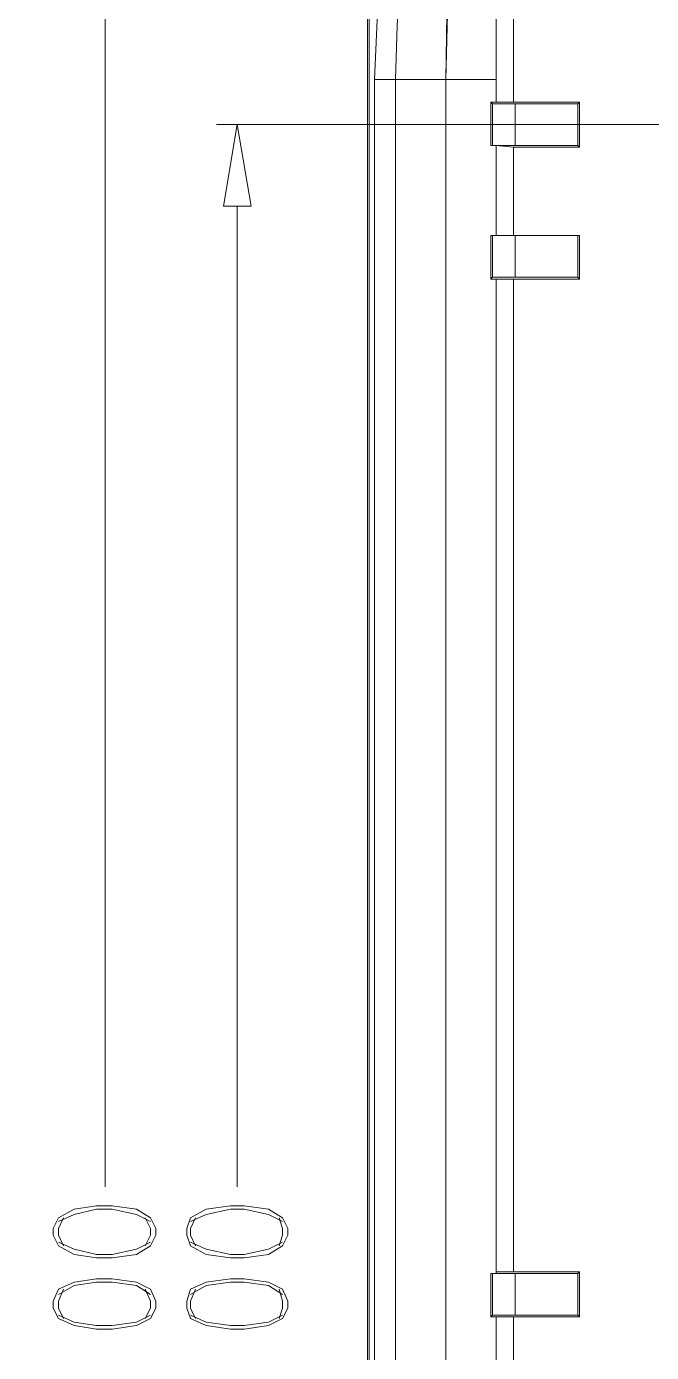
# Model space of a CAD drawing. Header units: centimetres. Extents: x -22.4 to 6.2, y -30.9 to -11.
# Drawn here: x -10.438 to -8.915, y -17.058 to -13.823 of the extents above; entities that cross this region are included whole.
import ezdxf

# ---------------------------------------------------------------- set-up
doc = ezdxf.new("R2010")
doc.units = ezdxf.units.CM
doc.header["$MEASUREMENT"] = 0
doc.layers.add('2', color=7, linetype='Continuous')
doc.layers.add('layer 1', color=7, linetype='Continuous')

msp = doc.modelspace()

# ---------------------------------------------------------------- linework, layer by layer
at = {"layer": '2', "color": 3, "lineweight": 9}
for points in [[(-10.24609, -12.69947), (-10.24609, -12.69947), (-10.24609, -16.65341), (-10.24609, -16.65341)], [(-8.60779, -14.06261), (-8.60779, -14.06261), (-9.97515, -14.06261), (-9.97515, -14.06261)], [(-9.92435, -14.26157), (-9.92435, -14.26157), (-9.92435, -16.65341), (-9.92435, -16.65341)]]:
    msp.add_open_spline(points, degree=3, dxfattribs=at)
msp.add_open_spline([(-9.95822, -14.26157), (-9.95822, -14.26157), (-9.92435, -14.06261), (-9.92435, -14.06261), (-9.92435, -14.06261), (-9.92435, -14.06261), (-9.89049, -14.26157), (-9.89049, -14.26157), (-9.89049, -14.26157), (-9.89049, -14.26157), (-9.95822, -14.26157), (-9.95822, -14.26157)], degree=3, knots=[0, 0, 0, 0, 0.25, 0.25, 0.25, 0.25, 0.5, 0.5, 0.5, 0.5, 1, 1, 1, 1], dxfattribs=at)
at = {"layer": 'layer 1', "lineweight": 9}
for points, knots in [([(-21.92211, -30.90598), (-21.92211, -30.90598), (6.24226, -30.90598), (6.24226, -30.90598), (6.24226, -30.90598), (6.24226, -30.90598), (6.24226, -11.33528), (6.24226, -11.33528), (6.24226, -11.33528), (6.24226, -11.33528), (-21.92211, -11.33528), (-21.92211, -11.33528), (-21.92211, -11.33528), (-21.92211, -11.33528), (-21.92211, -30.90598), (-21.92211, -30.90598)], [0, 0, 0, 0, 0.2, 0.2, 0.2, 0.2, 0.4, 0.4, 0.4, 0.4, 0.6, 0.6, 0.6, 0.6, 1, 1, 1, 1]), ([(-6.96525, -12.81377), (-6.96525, -12.81377), (-8.62895, -12.81377), (-8.62895, -12.81377), (-8.62895, -12.81377), (-8.62895, -12.81377), (-8.83639, -12.81377), (-8.83639, -12.81377), (-8.83639, -12.81377), (-8.83639, -12.81377), (-8.88719, -12.81801), (-8.88719, -12.81801), (-8.88719, -12.81801), (-8.88719, -12.81801), (-8.94222, -12.82647), (-8.94222, -12.82647), (-8.94222, -12.82647), (-8.94222, -12.82647), (-8.98879, -12.83917), (-8.98879, -12.83917), (-8.98879, -12.83917), (-8.98879, -12.83917), (-9.03959, -12.86034), (-9.03959, -12.86034), (-9.03959, -12.86034), (-9.03959, -12.86034), (-9.08192, -12.88574), (-9.08192, -12.88574), (-9.08192, -12.88574), (-9.08192, -12.88574), (-9.12425, -12.91537), (-9.12425, -12.91537), (-9.12425, -12.91537), (-9.12425, -12.91537), (-9.16659, -12.94924), (-9.16659, -12.94924), (-9.16659, -12.94924), (-9.16659, -12.94924), (-9.20045, -12.98734), (-9.20045, -12.98734), (-9.20045, -12.98734), (-9.20045, -12.98734), (-9.23009, -13.03391), (-9.23009, -13.03391), (-9.23009, -13.03391), (-9.23009, -13.03391), (-9.25125, -13.07624), (-9.25125, -13.07624), (-9.25125, -13.07624), (-9.25125, -13.07624), (-9.27242, -13.12704), (-9.27242, -13.12704), (-9.27242, -13.12704), (-9.27242, -13.12704), (-9.28512, -13.17784), (-9.28512, -13.17784), (-9.28512, -13.17784), (-9.28512, -13.17784), (-9.29359, -13.22864), (-9.29359, -13.22864), (-9.29359, -13.22864), (-9.29359, -13.22864), (-9.29359, -13.27944), (-9.29359, -13.27944), (-9.29359, -13.27944), (-9.29359, -13.27944), (-9.29359, -13.38527), (-9.29359, -13.38527), (-9.29359, -13.38527), (-9.29359, -13.38527), (-9.29359, -13.59271), (-9.29359, -13.59271), (-9.29359, -13.59271), (-9.29359, -13.59271), (-9.29359, -14.00757), (-9.29359, -14.00757)], [0, 0, 0, 0, 0.05, 0.05, 0.05, 0.05, 0.1, 0.1, 0.1, 0.1, 0.15, 0.15, 0.15, 0.15, 0.2, 0.2, 0.2, 0.2, 0.25, 0.25, 0.25, 0.25, 0.3, 0.3, 0.3, 0.3, 0.35, 0.35, 0.35, 0.35, 0.4, 0.4, 0.4, 0.4, 0.45, 0.45, 0.45, 0.45, 0.5, 0.5, 0.5, 0.5, 0.55, 0.55, 0.55, 0.55, 0.6, 0.6, 0.6, 0.6, 0.65, 0.65, 0.65, 0.65, 0.7, 0.7, 0.7, 0.7, 0.75, 0.75, 0.75, 0.75, 0.8, 0.8, 0.8, 0.8, 0.85, 0.85, 0.85, 0.85, 0.9, 0.9, 0.9, 0.9, 1, 1, 1, 1]), ([(-6.96525, -12.85611), (-6.96525, -12.85611), (-8.59509, -12.85611), (-8.59509, -12.85611), (-8.59509, -12.85611), (-8.59509, -12.85611), (-8.79829, -12.85611), (-8.79829, -12.85611), (-8.79829, -12.85611), (-8.79829, -12.85611), (-8.89989, -12.86034), (-8.89989, -12.86034), (-8.89989, -12.86034), (-8.89989, -12.86034), (-8.95069, -12.87304), (-8.95069, -12.87304), (-8.95069, -12.87304), (-8.95069, -12.87304), (-8.99725, -12.88997), (-8.99725, -12.88997), (-8.99725, -12.88997), (-8.99725, -12.88997), (-9.04382, -12.91114), (-9.04382, -12.91114), (-9.04382, -12.91114), (-9.04382, -12.91114), (-9.08615, -12.94077), (-9.08615, -12.94077), (-9.08615, -12.94077), (-9.08615, -12.94077), (-9.12425, -12.97041), (-9.12425, -12.97041), (-9.12425, -12.97041), (-9.12425, -12.97041), (-9.15812, -13.00851), (-9.15812, -13.00851), (-9.15812, -13.00851), (-9.15812, -13.00851), (-9.18775, -13.05084), (-9.18775, -13.05084), (-9.18775, -13.05084), (-9.18775, -13.05084), (-9.21315, -13.09741), (-9.21315, -13.09741), (-9.21315, -13.09741), (-9.21315, -13.09741), (-9.23009, -13.14397), (-9.23009, -13.14397), (-9.23009, -13.14397), (-9.23009, -13.14397), (-9.24279, -13.19477), (-9.24279, -13.19477), (-9.24279, -13.19477), (-9.24279, -13.19477), (-9.25125, -13.24557), (-9.25125, -13.24557), (-9.25125, -13.24557), (-9.25125, -13.24557), (-9.25125, -13.29637), (-9.25125, -13.29637), (-9.25125, -13.29637), (-9.25125, -13.29637), (-9.25125, -13.39797), (-9.25125, -13.39797), (-9.25125, -13.39797), (-9.25125, -13.39797), (-9.25125, -13.60117), (-9.25125, -13.60117), (-9.25125, -13.60117), (-9.25125, -13.60117), (-9.25125, -14.00757), (-9.25125, -14.00757)], [0, 0, 0, 0, 0.0526316, 0.0526316, 0.0526316, 0.0526316, 0.1052632, 0.1052632, 0.1052632, 0.1052632, 0.1578947, 0.1578947, 0.1578947, 0.1578947, 0.2105263, 0.2105263, 0.2105263, 0.2105263, 0.2631579, 0.2631579, 0.2631579, 0.2631579, 0.3157895, 0.3157895, 0.3157895, 0.3157895, 0.3684211, 0.3684211, 0.3684211, 0.3684211, 0.4210526, 0.4210526, 0.4210526, 0.4210526, 0.4736842, 0.4736842, 0.4736842, 0.4736842, 0.5263158, 0.5263158, 0.5263158, 0.5263158, 0.5789474, 0.5789474, 0.5789474, 0.5789474, 0.6315789, 0.6315789, 0.6315789, 0.6315789, 0.6842105, 0.6842105, 0.6842105, 0.6842105, 0.7368421, 0.7368421, 0.7368421, 0.7368421, 0.7894737, 0.7894737, 0.7894737, 0.7894737, 0.8421053, 0.8421053, 0.8421053, 0.8421053, 0.8947368, 0.8947368, 0.8947368, 0.8947368, 1, 1, 1, 1]), ([(-9.40789, -13.30907), (-9.40789, -13.30907), (-9.40789, -13.46994), (-9.40789, -13.46994), (-9.40789, -13.46994), (-9.40789, -13.46994), (-9.40789, -13.63081), (-9.40789, -13.63081), (-9.40789, -13.63081), (-9.40789, -13.63081), (-9.41635, -13.95254), (-9.41635, -13.95254)], [0, 0, 0, 0, 0.25, 0.25, 0.25, 0.25, 0.5, 0.5, 0.5, 0.5, 1, 1, 1, 1]), ([(-9.30205, -13.30907), (-9.30205, -13.30907), (-9.29359, -13.63081), (-9.29359, -13.63081), (-9.29359, -13.63081), (-9.29359, -13.63081), (-9.29359, -13.95254), (-9.29359, -13.95254)], [0, 0, 0, 0, 0.3333333, 0.3333333, 0.3333333, 0.3333333, 1, 1, 1, 1]), ([(-9.54335, -13.36411), (-9.54335, -13.36411), (-9.57722, -13.66044), (-9.57722, -13.66044), (-9.57722, -13.66044), (-9.57722, -13.66044), (-9.58992, -13.95254), (-9.58992, -13.95254)], [0, 0, 0, 0, 0.3333333, 0.3333333, 0.3333333, 0.3333333, 1, 1, 1, 1]), ([(-9.53912, -13.95254), (-9.53912, -13.95254), (-9.53489, -13.82131), (-9.53489, -13.82131), (-9.53489, -13.82131), (-9.53489, -13.82131), (-9.52642, -13.68584), (-9.52642, -13.68584), (-9.52642, -13.68584), (-9.52642, -13.68584), (-9.50949, -13.55037), (-9.50949, -13.55037), (-9.50949, -13.55037), (-9.50949, -13.55037), (-9.48832, -13.41914), (-9.48832, -13.41914)], [0, 0, 0, 0, 0.2, 0.2, 0.2, 0.2, 0.4, 0.4, 0.4, 0.4, 0.6, 0.6, 0.6, 0.6, 1, 1, 1, 1]), ([(-9.41635, -20.20094), (-9.41635, -20.20094), (-9.41635, -13.95254), (-9.41635, -13.95254), (-9.41635, -13.95254), (-9.41635, -13.95254), (-9.41212, -13.68584), (-9.41212, -13.68584), (-9.41212, -13.68584), (-9.41212, -13.68584), (-9.41212, -13.55037), (-9.41212, -13.55037), (-9.41212, -13.55037), (-9.41212, -13.55037), (-9.41635, -13.41914), (-9.41635, -13.41914)], [0, 0, 0, 0, 0.2, 0.2, 0.2, 0.2, 0.4, 0.4, 0.4, 0.4, 0.6, 0.6, 0.6, 0.6, 1, 1, 1, 1]), ([(-10.37309, -16.77194), (-10.37309, -16.77194), (-10.36039, -16.79734), (-10.36039, -16.79734), (-10.36039, -16.79734), (-10.36039, -16.79734), (-10.32229, -16.81851), (-10.32229, -16.81851), (-10.32229, -16.81851), (-10.32229, -16.81851), (-10.26725, -16.82697), (-10.26725, -16.82697), (-10.26725, -16.82697), (-10.26725, -16.82697), (-10.22915, -16.82697), (-10.22915, -16.82697), (-10.22915, -16.82697), (-10.22915, -16.82697), (-10.16989, -16.81851), (-10.16989, -16.81851), (-10.16989, -16.81851), (-10.16989, -16.81851), (-10.13602, -16.79734), (-10.13602, -16.79734), (-10.13602, -16.79734), (-10.13602, -16.79734), (-10.12332, -16.77194), (-10.12332, -16.77194), (-10.12332, -16.77194), (-10.12332, -16.77194), (-10.12332, -16.75501), (-10.12332, -16.75501), (-10.12332, -16.75501), (-10.12332, -16.75501), (-10.13602, -16.72961), (-10.13602, -16.72961), (-10.13602, -16.72961), (-10.13602, -16.72961), (-10.16989, -16.70844), (-10.16989, -16.70844), (-10.16989, -16.70844), (-10.16989, -16.70844), (-10.22915, -16.69997), (-10.22915, -16.69997), (-10.22915, -16.69997), (-10.22915, -16.69997), (-10.26725, -16.69997), (-10.26725, -16.69997), (-10.26725, -16.69997), (-10.26725, -16.69997), (-10.32229, -16.70844), (-10.32229, -16.70844), (-10.32229, -16.70844), (-10.32229, -16.70844), (-10.36039, -16.72961), (-10.36039, -16.72961), (-10.36039, -16.72961), (-10.36039, -16.72961), (-10.37309, -16.75501), (-10.37309, -16.75501), (-10.37309, -16.75501), (-10.37309, -16.75501), (-10.37309, -16.77194), (-10.37309, -16.77194)], [0, 0, 0, 0, 0.0588235, 0.0588235, 0.0588235, 0.0588235, 0.1176471, 0.1176471, 0.1176471, 0.1176471, 0.1764706, 0.1764706, 0.1764706, 0.1764706, 0.2352941, 0.2352941, 0.2352941, 0.2352941, 0.2941176, 0.2941176, 0.2941176, 0.2941176, 0.3529412, 0.3529412, 0.3529412, 0.3529412, 0.4117647, 0.4117647, 0.4117647, 0.4117647, 0.4705882, 0.4705882, 0.4705882, 0.4705882, 0.5294118, 0.5294118, 0.5294118, 0.5294118, 0.5882353, 0.5882353, 0.5882353, 0.5882353, 0.6470588, 0.6470588, 0.6470588, 0.6470588, 0.7058824, 0.7058824, 0.7058824, 0.7058824, 0.7647059, 0.7647059, 0.7647059, 0.7647059, 0.8235294, 0.8235294, 0.8235294, 0.8235294, 0.8823529, 0.8823529, 0.8823529, 0.8823529, 1, 1, 1, 1]), ([(-10.13602, -16.73807), (-10.13602, -16.73807), (-10.16989, -16.72114), (-10.16989, -16.72114), (-10.16989, -16.72114), (-10.16989, -16.72114), (-10.22915, -16.70844), (-10.22915, -16.70844), (-10.22915, -16.70844), (-10.22915, -16.70844), (-10.26725, -16.70844), (-10.26725, -16.70844), (-10.26725, -16.70844), (-10.26725, -16.70844), (-10.32229, -16.72114), (-10.32229, -16.72114), (-10.32229, -16.72114), (-10.32229, -16.72114), (-10.36039, -16.73807), (-10.36039, -16.73807)], [0, 0, 0, 0, 0.1666667, 0.1666667, 0.1666667, 0.1666667, 0.3333333, 0.3333333, 0.3333333, 0.3333333, 0.5, 0.5, 0.5, 0.5, 0.6666667, 0.6666667, 0.6666667, 0.6666667, 1, 1, 1, 1]), ([(-10.04712, -16.77194), (-10.04712, -16.77194), (-10.03865, -16.79734), (-10.03865, -16.79734), (-10.03865, -16.79734), (-10.03865, -16.79734), (-10.00055, -16.81851), (-10.00055, -16.81851), (-10.00055, -16.81851), (-10.00055, -16.81851), (-9.94129, -16.82697), (-9.94129, -16.82697), (-9.94129, -16.82697), (-9.94129, -16.82697), (-9.90742, -16.82697), (-9.90742, -16.82697), (-9.90742, -16.82697), (-9.90742, -16.82697), (-9.84815, -16.81851), (-9.84815, -16.81851), (-9.84815, -16.81851), (-9.84815, -16.81851), (-9.81429, -16.79734), (-9.81429, -16.79734), (-9.81429, -16.79734), (-9.81429, -16.79734), (-9.80159, -16.77194), (-9.80159, -16.77194), (-9.80159, -16.77194), (-9.80159, -16.77194), (-9.80159, -16.75501), (-9.80159, -16.75501), (-9.80159, -16.75501), (-9.80159, -16.75501), (-9.81429, -16.72961), (-9.81429, -16.72961), (-9.81429, -16.72961), (-9.81429, -16.72961), (-9.84815, -16.70844), (-9.84815, -16.70844), (-9.84815, -16.70844), (-9.84815, -16.70844), (-9.90742, -16.69997), (-9.90742, -16.69997), (-9.90742, -16.69997), (-9.90742, -16.69997), (-9.94129, -16.69997), (-9.94129, -16.69997), (-9.94129, -16.69997), (-9.94129, -16.69997), (-10.00055, -16.70844), (-10.00055, -16.70844), (-10.00055, -16.70844), (-10.00055, -16.70844), (-10.03865, -16.72961), (-10.03865, -16.72961), (-10.03865, -16.72961), (-10.03865, -16.72961), (-10.04712, -16.75501), (-10.04712, -16.75501), (-10.04712, -16.75501), (-10.04712, -16.75501), (-10.04712, -16.77194), (-10.04712, -16.77194)], [0, 0, 0, 0, 0.0588235, 0.0588235, 0.0588235, 0.0588235, 0.1176471, 0.1176471, 0.1176471, 0.1176471, 0.1764706, 0.1764706, 0.1764706, 0.1764706, 0.2352941, 0.2352941, 0.2352941, 0.2352941, 0.2941176, 0.2941176, 0.2941176, 0.2941176, 0.3529412, 0.3529412, 0.3529412, 0.3529412, 0.4117647, 0.4117647, 0.4117647, 0.4117647, 0.4705882, 0.4705882, 0.4705882, 0.4705882, 0.5294118, 0.5294118, 0.5294118, 0.5294118, 0.5882353, 0.5882353, 0.5882353, 0.5882353, 0.6470588, 0.6470588, 0.6470588, 0.6470588, 0.7058824, 0.7058824, 0.7058824, 0.7058824, 0.7647059, 0.7647059, 0.7647059, 0.7647059, 0.8235294, 0.8235294, 0.8235294, 0.8235294, 0.8823529, 0.8823529, 0.8823529, 0.8823529, 1, 1, 1, 1]), ([(-9.81429, -16.73807), (-9.81429, -16.73807), (-9.84815, -16.72114), (-9.84815, -16.72114), (-9.84815, -16.72114), (-9.84815, -16.72114), (-9.90742, -16.70844), (-9.90742, -16.70844), (-9.90742, -16.70844), (-9.90742, -16.70844), (-9.94129, -16.70844), (-9.94129, -16.70844), (-9.94129, -16.70844), (-9.94129, -16.70844), (-10.00055, -16.72114), (-10.00055, -16.72114), (-10.00055, -16.72114), (-10.00055, -16.72114), (-10.03865, -16.73807), (-10.03865, -16.73807)], [0, 0, 0, 0, 0.1666667, 0.1666667, 0.1666667, 0.1666667, 0.3333333, 0.3333333, 0.3333333, 0.3333333, 0.5, 0.5, 0.5, 0.5, 0.6666667, 0.6666667, 0.6666667, 0.6666667, 1, 1, 1, 1]), ([(-10.34769, -16.72961), (-10.34769, -16.72961), (-10.36039, -16.75501), (-10.36039, -16.75501), (-10.36039, -16.75501), (-10.36039, -16.75501), (-10.36039, -16.77194), (-10.36039, -16.77194), (-10.36039, -16.77194), (-10.36039, -16.77194), (-10.34769, -16.79734), (-10.34769, -16.79734)], [0, 0, 0, 0, 0.25, 0.25, 0.25, 0.25, 0.5, 0.5, 0.5, 0.5, 1, 1, 1, 1]), ([(-10.14872, -16.79734), (-10.14872, -16.79734), (-10.13602, -16.77194), (-10.13602, -16.77194), (-10.13602, -16.77194), (-10.13602, -16.77194), (-10.13602, -16.75501), (-10.13602, -16.75501), (-10.13602, -16.75501), (-10.13602, -16.75501), (-10.14872, -16.72961), (-10.14872, -16.72961)], [0, 0, 0, 0, 0.25, 0.25, 0.25, 0.25, 0.5, 0.5, 0.5, 0.5, 1, 1, 1, 1]), ([(-10.02595, -16.72961), (-10.02595, -16.72961), (-10.03865, -16.75501), (-10.03865, -16.75501), (-10.03865, -16.75501), (-10.03865, -16.75501), (-10.03865, -16.77194), (-10.03865, -16.77194), (-10.03865, -16.77194), (-10.03865, -16.77194), (-10.02595, -16.79734), (-10.02595, -16.79734)], [0, 0, 0, 0, 0.25, 0.25, 0.25, 0.25, 0.5, 0.5, 0.5, 0.5, 1, 1, 1, 1]), ([(-9.82275, -16.79734), (-9.82275, -16.79734), (-9.81429, -16.77194), (-9.81429, -16.77194), (-9.81429, -16.77194), (-9.81429, -16.77194), (-9.81429, -16.75501), (-9.81429, -16.75501), (-9.81429, -16.75501), (-9.81429, -16.75501), (-9.82275, -16.72961), (-9.82275, -16.72961)], [0, 0, 0, 0, 0.25, 0.25, 0.25, 0.25, 0.5, 0.5, 0.5, 0.5, 1, 1, 1, 1]), ([(-10.36039, -16.78887), (-10.36039, -16.78887), (-10.32229, -16.80581), (-10.32229, -16.80581), (-10.32229, -16.80581), (-10.32229, -16.80581), (-10.26725, -16.81851), (-10.26725, -16.81851), (-10.26725, -16.81851), (-10.26725, -16.81851), (-10.22915, -16.81851), (-10.22915, -16.81851), (-10.22915, -16.81851), (-10.22915, -16.81851), (-10.16989, -16.80581), (-10.16989, -16.80581), (-10.16989, -16.80581), (-10.16989, -16.80581), (-10.13602, -16.78887), (-10.13602, -16.78887)], [0, 0, 0, 0, 0.1666667, 0.1666667, 0.1666667, 0.1666667, 0.3333333, 0.3333333, 0.3333333, 0.3333333, 0.5, 0.5, 0.5, 0.5, 0.6666667, 0.6666667, 0.6666667, 0.6666667, 1, 1, 1, 1]), ([(-10.03865, -16.78887), (-10.03865, -16.78887), (-10.00055, -16.80581), (-10.00055, -16.80581), (-10.00055, -16.80581), (-10.00055, -16.80581), (-9.94129, -16.81851), (-9.94129, -16.81851), (-9.94129, -16.81851), (-9.94129, -16.81851), (-9.90742, -16.81851), (-9.90742, -16.81851), (-9.90742, -16.81851), (-9.90742, -16.81851), (-9.84815, -16.80581), (-9.84815, -16.80581), (-9.84815, -16.80581), (-9.84815, -16.80581), (-9.81429, -16.78887), (-9.81429, -16.78887)], [0, 0, 0, 0, 0.1666667, 0.1666667, 0.1666667, 0.1666667, 0.3333333, 0.3333333, 0.3333333, 0.3333333, 0.5, 0.5, 0.5, 0.5, 0.6666667, 0.6666667, 0.6666667, 0.6666667, 1, 1, 1, 1]), ([(-10.37309, -16.94974), (-10.37309, -16.94974), (-10.36039, -16.97514), (-10.36039, -16.97514), (-10.36039, -16.97514), (-10.36039, -16.97514), (-10.32229, -16.99207), (-10.32229, -16.99207), (-10.32229, -16.99207), (-10.32229, -16.99207), (-10.26725, -17.00054), (-10.26725, -17.00054), (-10.26725, -17.00054), (-10.26725, -17.00054), (-10.22915, -17.00054), (-10.22915, -17.00054), (-10.22915, -17.00054), (-10.22915, -17.00054), (-10.16989, -16.99207), (-10.16989, -16.99207), (-10.16989, -16.99207), (-10.16989, -16.99207), (-10.13602, -16.97514), (-10.13602, -16.97514), (-10.13602, -16.97514), (-10.13602, -16.97514), (-10.12332, -16.94974), (-10.12332, -16.94974), (-10.12332, -16.94974), (-10.12332, -16.94974), (-10.12332, -16.93281), (-10.12332, -16.93281), (-10.12332, -16.93281), (-10.12332, -16.93281), (-10.13602, -16.90317), (-10.13602, -16.90317), (-10.13602, -16.90317), (-10.13602, -16.90317), (-10.16989, -16.88624), (-10.16989, -16.88624), (-10.16989, -16.88624), (-10.16989, -16.88624), (-10.22915, -16.87777), (-10.22915, -16.87777), (-10.22915, -16.87777), (-10.22915, -16.87777), (-10.26725, -16.87777), (-10.26725, -16.87777), (-10.26725, -16.87777), (-10.26725, -16.87777), (-10.32229, -16.88624), (-10.32229, -16.88624), (-10.32229, -16.88624), (-10.32229, -16.88624), (-10.36039, -16.90317), (-10.36039, -16.90317), (-10.36039, -16.90317), (-10.36039, -16.90317), (-10.37309, -16.93281), (-10.37309, -16.93281), (-10.37309, -16.93281), (-10.37309, -16.93281), (-10.37309, -16.94974), (-10.37309, -16.94974)], [0, 0, 0, 0, 0.0588235, 0.0588235, 0.0588235, 0.0588235, 0.1176471, 0.1176471, 0.1176471, 0.1176471, 0.1764706, 0.1764706, 0.1764706, 0.1764706, 0.2352941, 0.2352941, 0.2352941, 0.2352941, 0.2941176, 0.2941176, 0.2941176, 0.2941176, 0.3529412, 0.3529412, 0.3529412, 0.3529412, 0.4117647, 0.4117647, 0.4117647, 0.4117647, 0.4705882, 0.4705882, 0.4705882, 0.4705882, 0.5294118, 0.5294118, 0.5294118, 0.5294118, 0.5882353, 0.5882353, 0.5882353, 0.5882353, 0.6470588, 0.6470588, 0.6470588, 0.6470588, 0.7058824, 0.7058824, 0.7058824, 0.7058824, 0.7647059, 0.7647059, 0.7647059, 0.7647059, 0.8235294, 0.8235294, 0.8235294, 0.8235294, 0.8823529, 0.8823529, 0.8823529, 0.8823529, 1, 1, 1, 1]), ([(-10.04712, -16.94974), (-10.04712, -16.94974), (-10.03865, -16.97514), (-10.03865, -16.97514), (-10.03865, -16.97514), (-10.03865, -16.97514), (-10.00055, -16.99207), (-10.00055, -16.99207), (-10.00055, -16.99207), (-10.00055, -16.99207), (-9.94129, -17.00054), (-9.94129, -17.00054), (-9.94129, -17.00054), (-9.94129, -17.00054), (-9.90742, -17.00054), (-9.90742, -17.00054), (-9.90742, -17.00054), (-9.90742, -17.00054), (-9.84815, -16.99207), (-9.84815, -16.99207), (-9.84815, -16.99207), (-9.84815, -16.99207), (-9.81429, -16.97514), (-9.81429, -16.97514), (-9.81429, -16.97514), (-9.81429, -16.97514), (-9.80159, -16.94974), (-9.80159, -16.94974), (-9.80159, -16.94974), (-9.80159, -16.94974), (-9.80159, -16.93281), (-9.80159, -16.93281), (-9.80159, -16.93281), (-9.80159, -16.93281), (-9.81429, -16.90317), (-9.81429, -16.90317), (-9.81429, -16.90317), (-9.81429, -16.90317), (-9.84815, -16.88624), (-9.84815, -16.88624), (-9.84815, -16.88624), (-9.84815, -16.88624), (-9.90742, -16.87777), (-9.90742, -16.87777), (-9.90742, -16.87777), (-9.90742, -16.87777), (-9.94129, -16.87777), (-9.94129, -16.87777), (-9.94129, -16.87777), (-9.94129, -16.87777), (-10.00055, -16.88624), (-10.00055, -16.88624), (-10.00055, -16.88624), (-10.00055, -16.88624), (-10.03865, -16.90317), (-10.03865, -16.90317), (-10.03865, -16.90317), (-10.03865, -16.90317), (-10.04712, -16.93281), (-10.04712, -16.93281), (-10.04712, -16.93281), (-10.04712, -16.93281), (-10.04712, -16.94974), (-10.04712, -16.94974)], [0, 0, 0, 0, 0.0588235, 0.0588235, 0.0588235, 0.0588235, 0.1176471, 0.1176471, 0.1176471, 0.1176471, 0.1764706, 0.1764706, 0.1764706, 0.1764706, 0.2352941, 0.2352941, 0.2352941, 0.2352941, 0.2941176, 0.2941176, 0.2941176, 0.2941176, 0.3529412, 0.3529412, 0.3529412, 0.3529412, 0.4117647, 0.4117647, 0.4117647, 0.4117647, 0.4705882, 0.4705882, 0.4705882, 0.4705882, 0.5294118, 0.5294118, 0.5294118, 0.5294118, 0.5882353, 0.5882353, 0.5882353, 0.5882353, 0.6470588, 0.6470588, 0.6470588, 0.6470588, 0.7058824, 0.7058824, 0.7058824, 0.7058824, 0.7647059, 0.7647059, 0.7647059, 0.7647059, 0.8235294, 0.8235294, 0.8235294, 0.8235294, 0.8823529, 0.8823529, 0.8823529, 0.8823529, 1, 1, 1, 1]), ([(-10.13602, -16.91587), (-10.13602, -16.91587), (-10.16989, -16.89471), (-10.16989, -16.89471), (-10.16989, -16.89471), (-10.16989, -16.89471), (-10.22915, -16.88624), (-10.22915, -16.88624), (-10.22915, -16.88624), (-10.22915, -16.88624), (-10.26725, -16.88624), (-10.26725, -16.88624), (-10.26725, -16.88624), (-10.26725, -16.88624), (-10.32229, -16.89471), (-10.32229, -16.89471), (-10.32229, -16.89471), (-10.32229, -16.89471), (-10.36039, -16.91587), (-10.36039, -16.91587)], [0, 0, 0, 0, 0.1666667, 0.1666667, 0.1666667, 0.1666667, 0.3333333, 0.3333333, 0.3333333, 0.3333333, 0.5, 0.5, 0.5, 0.5, 0.6666667, 0.6666667, 0.6666667, 0.6666667, 1, 1, 1, 1]), ([(-10.34769, -16.90317), (-10.34769, -16.90317), (-10.36039, -16.93281), (-10.36039, -16.93281), (-10.36039, -16.93281), (-10.36039, -16.93281), (-10.36039, -16.94974), (-10.36039, -16.94974), (-10.36039, -16.94974), (-10.36039, -16.94974), (-10.34769, -16.97514), (-10.34769, -16.97514)], [0, 0, 0, 0, 0.25, 0.25, 0.25, 0.25, 0.5, 0.5, 0.5, 0.5, 1, 1, 1, 1]), ([(-10.14872, -16.97514), (-10.14872, -16.97514), (-10.13602, -16.94974), (-10.13602, -16.94974), (-10.13602, -16.94974), (-10.13602, -16.94974), (-10.13602, -16.93281), (-10.13602, -16.93281), (-10.13602, -16.93281), (-10.13602, -16.93281), (-10.14872, -16.90317), (-10.14872, -16.90317)], [0, 0, 0, 0, 0.25, 0.25, 0.25, 0.25, 0.5, 0.5, 0.5, 0.5, 1, 1, 1, 1]), ([(-9.81429, -16.91587), (-9.81429, -16.91587), (-9.84815, -16.89471), (-9.84815, -16.89471), (-9.84815, -16.89471), (-9.84815, -16.89471), (-9.90742, -16.88624), (-9.90742, -16.88624), (-9.90742, -16.88624), (-9.90742, -16.88624), (-9.94129, -16.88624), (-9.94129, -16.88624), (-9.94129, -16.88624), (-9.94129, -16.88624), (-10.00055, -16.89471), (-10.00055, -16.89471), (-10.00055, -16.89471), (-10.00055, -16.89471), (-10.03865, -16.91587), (-10.03865, -16.91587)], [0, 0, 0, 0, 0.1666667, 0.1666667, 0.1666667, 0.1666667, 0.3333333, 0.3333333, 0.3333333, 0.3333333, 0.5, 0.5, 0.5, 0.5, 0.6666667, 0.6666667, 0.6666667, 0.6666667, 1, 1, 1, 1]), ([(-10.02595, -16.90317), (-10.02595, -16.90317), (-10.03865, -16.93281), (-10.03865, -16.93281), (-10.03865, -16.93281), (-10.03865, -16.93281), (-10.03865, -16.94974), (-10.03865, -16.94974), (-10.03865, -16.94974), (-10.03865, -16.94974), (-10.02595, -16.97514), (-10.02595, -16.97514)], [0, 0, 0, 0, 0.25, 0.25, 0.25, 0.25, 0.5, 0.5, 0.5, 0.5, 1, 1, 1, 1]), ([(-9.82275, -16.97514), (-9.82275, -16.97514), (-9.81429, -16.94974), (-9.81429, -16.94974), (-9.81429, -16.94974), (-9.81429, -16.94974), (-9.81429, -16.93281), (-9.81429, -16.93281), (-9.81429, -16.93281), (-9.81429, -16.93281), (-9.82275, -16.90317), (-9.82275, -16.90317)], [0, 0, 0, 0, 0.25, 0.25, 0.25, 0.25, 0.5, 0.5, 0.5, 0.5, 1, 1, 1, 1]), ([(-10.36039, -16.96667), (-10.36039, -16.96667), (-10.32229, -16.98361), (-10.32229, -16.98361), (-10.32229, -16.98361), (-10.32229, -16.98361), (-10.26725, -16.99207), (-10.26725, -16.99207), (-10.26725, -16.99207), (-10.26725, -16.99207), (-10.22915, -16.99207), (-10.22915, -16.99207), (-10.22915, -16.99207), (-10.22915, -16.99207), (-10.16989, -16.98361), (-10.16989, -16.98361), (-10.16989, -16.98361), (-10.16989, -16.98361), (-10.13602, -16.96667), (-10.13602, -16.96667)], [0, 0, 0, 0, 0.1666667, 0.1666667, 0.1666667, 0.1666667, 0.3333333, 0.3333333, 0.3333333, 0.3333333, 0.5, 0.5, 0.5, 0.5, 0.6666667, 0.6666667, 0.6666667, 0.6666667, 1, 1, 1, 1]), ([(-10.03865, -16.96667), (-10.03865, -16.96667), (-10.00055, -16.98361), (-10.00055, -16.98361), (-10.00055, -16.98361), (-10.00055, -16.98361), (-9.94129, -16.99207), (-9.94129, -16.99207), (-9.94129, -16.99207), (-9.94129, -16.99207), (-9.90742, -16.99207), (-9.90742, -16.99207), (-9.90742, -16.99207), (-9.90742, -16.99207), (-9.84815, -16.98361), (-9.84815, -16.98361), (-9.84815, -16.98361), (-9.84815, -16.98361), (-9.81429, -16.96667), (-9.81429, -16.96667)], [0, 0, 0, 0, 0.1666667, 0.1666667, 0.1666667, 0.1666667, 0.3333333, 0.3333333, 0.3333333, 0.3333333, 0.5, 0.5, 0.5, 0.5, 0.6666667, 0.6666667, 0.6666667, 0.6666667, 1, 1, 1, 1])]:
    msp.add_open_spline(points, degree=3, knots=knots, dxfattribs=at)
for points in [[(-9.60685, -13.35141), (-9.60685, -13.35141), (-9.60685, -20.80207), (-9.60685, -20.80207)], [(-9.60262, -13.35141), (-9.60262, -13.35141), (-9.60262, -20.80207), (-9.60262, -20.80207)], [(-9.58992, -20.20094), (-9.58992, -20.20094), (-9.58992, -13.95254), (-9.58992, -13.95254)], [(-9.58992, -13.95254), (-9.58992, -13.95254), (-9.29359, -13.95254), (-9.29359, -13.95254)], [(-9.53912, -20.20094), (-9.53912, -20.20094), (-9.53912, -13.95254), (-9.53912, -13.95254)], [(-9.41635, -20.20094), (-9.41635, -20.20094), (-9.41635, -13.95254), (-9.41635, -13.95254)], [(-9.29359, -13.95254), (-9.29359, -13.95254), (-9.29359, -14.00757), (-9.29359, -14.00757)], [(-9.29359, -14.00757), (-9.29359, -14.00757), (-9.30629, -14.00757), (-9.30629, -14.00757)], [(-9.30205, -14.01181), (-9.30205, -14.01181), (-9.30629, -14.00757), (-9.30629, -14.00757)], [(-9.30629, -14.00757), (-9.30629, -14.00757), (-9.30629, -14.11341), (-9.30629, -14.11341)], [(-9.30205, -14.01181), (-9.30205, -14.01181), (-9.24702, -14.01181), (-9.24702, -14.01181)], [(-9.30205, -14.01181), (-9.30205, -14.01181), (-9.30205, -14.11341), (-9.30205, -14.11341)], [(-9.25125, -14.00757), (-9.25125, -14.00757), (-9.29359, -14.00757), (-9.29359, -14.00757)], [(-9.29359, -14.00757), (-9.29359, -14.00757), (-9.28935, -14.00757), (-9.28935, -14.00757)], [(-9.09039, -14.00757), (-9.09039, -14.00757), (-9.25125, -14.00757), (-9.25125, -14.00757)], [(-9.09462, -14.01181), (-9.09462, -14.01181), (-9.24702, -14.01181), (-9.24702, -14.01181)], [(-9.24702, -14.01181), (-9.24702, -14.01181), (-9.24702, -14.11341), (-9.24702, -14.11341)], [(-9.09462, -14.01181), (-9.09462, -14.01181), (-9.09039, -14.00757), (-9.09039, -14.00757)], [(-9.09462, -14.11341), (-9.09462, -14.11341), (-9.09462, -14.01181), (-9.09462, -14.01181)], [(-9.09039, -14.11764), (-9.09039, -14.11764), (-9.09039, -14.00757), (-9.09039, -14.00757)], [(-9.29359, -14.11341), (-9.29359, -14.11341), (-9.30629, -14.11341), (-9.30629, -14.11341)], [(-9.30205, -14.11341), (-9.30205, -14.11341), (-9.30629, -14.11341), (-9.30629, -14.11341)], [(-9.24702, -14.11341), (-9.24702, -14.11341), (-9.30205, -14.11341), (-9.30205, -14.11341)], [(-9.29359, -14.11341), (-9.29359, -14.11341), (-9.25125, -14.11764), (-9.25125, -14.11764)], [(-9.29359, -14.11341), (-9.29359, -14.11341), (-9.29359, -14.33354), (-9.29359, -14.33354)], [(-9.29359, -14.11341), (-9.29359, -14.11341), (-9.28935, -14.11341), (-9.28935, -14.11341)], [(-9.29359, -14.11341), (-9.29359, -14.11341), (-9.29359, -14.33354), (-9.29359, -14.33354)], [(-9.25125, -14.11764), (-9.25125, -14.11764), (-9.25125, -14.33354), (-9.25125, -14.33354)], [(-9.25125, -14.11764), (-9.25125, -14.11764), (-9.09039, -14.11764), (-9.09039, -14.11764)], [(-9.24702, -14.11341), (-9.24702, -14.11341), (-9.09462, -14.11341), (-9.09462, -14.11341)], [(-9.09462, -14.11341), (-9.09462, -14.11341), (-9.09039, -14.11764), (-9.09039, -14.11764)], [(-9.29359, -14.33354), (-9.29359, -14.33354), (-9.30629, -14.33354), (-9.30629, -14.33354)], [(-9.30205, -14.33354), (-9.30205, -14.33354), (-9.30629, -14.33354), (-9.30629, -14.33354)], [(-9.30629, -14.33354), (-9.30629, -14.33354), (-9.30629, -14.43937), (-9.30629, -14.43937)], [(-9.30205, -14.33354), (-9.30205, -14.33354), (-9.24702, -14.33354), (-9.24702, -14.33354)], [(-9.30205, -14.33354), (-9.30205, -14.33354), (-9.30205, -14.43514), (-9.30205, -14.43514)], [(-9.25125, -14.33354), (-9.25125, -14.33354), (-9.29359, -14.33354), (-9.29359, -14.33354)], [(-9.29359, -14.33354), (-9.29359, -14.33354), (-9.28935, -14.33354), (-9.28935, -14.33354)], [(-9.09039, -14.33354), (-9.09039, -14.33354), (-9.25125, -14.33354), (-9.25125, -14.33354)], [(-9.09462, -14.33354), (-9.09462, -14.33354), (-9.24702, -14.33354), (-9.24702, -14.33354)], [(-9.24702, -14.33354), (-9.24702, -14.33354), (-9.24702, -14.43514), (-9.24702, -14.43514)], [(-9.09462, -14.43514), (-9.09462, -14.43514), (-9.09462, -14.33354), (-9.09462, -14.33354)], [(-9.09462, -14.33354), (-9.09462, -14.33354), (-9.09039, -14.33354), (-9.09039, -14.33354)], [(-9.09039, -14.43937), (-9.09039, -14.43937), (-9.09039, -14.33354), (-9.09039, -14.33354)], [(-9.30205, -14.43514), (-9.30205, -14.43514), (-9.30629, -14.43937), (-9.30629, -14.43937)], [(-9.29359, -14.43937), (-9.29359, -14.43937), (-9.30629, -14.43937), (-9.30629, -14.43937)], [(-9.24702, -14.43514), (-9.24702, -14.43514), (-9.30205, -14.43514), (-9.30205, -14.43514)], [(-9.29359, -14.43937), (-9.29359, -14.43937), (-9.25125, -14.43937), (-9.25125, -14.43937)], [(-9.29359, -14.43937), (-9.29359, -14.43937), (-9.29359, -16.86084), (-9.29359, -16.86084)], [(-9.29359, -14.43937), (-9.29359, -14.43937), (-9.28935, -14.43937), (-9.28935, -14.43937)], [(-9.29359, -14.43937), (-9.29359, -14.43937), (-9.29359, -16.86507), (-9.29359, -16.86507)], [(-9.25125, -14.43937), (-9.25125, -14.43937), (-9.25125, -16.86084), (-9.25125, -16.86084)], [(-9.25125, -14.43937), (-9.25125, -14.43937), (-9.09039, -14.43937), (-9.09039, -14.43937)], [(-9.24702, -14.43514), (-9.24702, -14.43514), (-9.09462, -14.43514), (-9.09462, -14.43514)], [(-9.09462, -14.43514), (-9.09462, -14.43514), (-9.09039, -14.43937), (-9.09039, -14.43937)], [(-9.29359, -16.86507), (-9.29359, -16.86507), (-9.30629, -16.86507), (-9.30629, -16.86507)], [(-9.30205, -16.86507), (-9.30205, -16.86507), (-9.30629, -16.86507), (-9.30629, -16.86507)], [(-9.30629, -16.86507), (-9.30629, -16.86507), (-9.30629, -16.97091), (-9.30629, -16.97091)], [(-9.30205, -16.86507), (-9.30205, -16.86507), (-9.24702, -16.86507), (-9.24702, -16.86507)], [(-9.30205, -16.86507), (-9.30205, -16.86507), (-9.30205, -16.96667), (-9.30205, -16.96667)], [(-9.25125, -16.86084), (-9.25125, -16.86084), (-9.29359, -16.86084), (-9.29359, -16.86084)], [(-9.29359, -16.86084), (-9.29359, -16.86084), (-9.29359, -16.86507), (-9.29359, -16.86507)], [(-9.09039, -16.86084), (-9.09039, -16.86084), (-9.25125, -16.86084), (-9.25125, -16.86084)], [(-9.09462, -16.86507), (-9.09462, -16.86507), (-9.24702, -16.86507), (-9.24702, -16.86507)], [(-9.24702, -16.86507), (-9.24702, -16.86507), (-9.24702, -16.96667), (-9.24702, -16.96667)], [(-9.09462, -16.86507), (-9.09462, -16.86507), (-9.09039, -16.86084), (-9.09039, -16.86084)], [(-9.09462, -16.96667), (-9.09462, -16.96667), (-9.09462, -16.86507), (-9.09462, -16.86507)], [(-9.09039, -16.97091), (-9.09039, -16.97091), (-9.09039, -16.86084), (-9.09039, -16.86084)], [(-9.30205, -16.96667), (-9.30205, -16.96667), (-9.30629, -16.97091), (-9.30629, -16.97091)], [(-9.29359, -16.97091), (-9.29359, -16.97091), (-9.30629, -16.97091), (-9.30629, -16.97091)], [(-9.24702, -16.96667), (-9.24702, -16.96667), (-9.30205, -16.96667), (-9.30205, -16.96667)], [(-9.29359, -16.97091), (-9.29359, -16.97091), (-9.25125, -16.97091), (-9.25125, -16.97091)], [(-9.29359, -16.97091), (-9.29359, -16.97091), (-9.28935, -16.97091), (-9.28935, -16.97091)], [(-9.29359, -16.97091), (-9.29359, -16.97091), (-9.29359, -17.18681), (-9.29359, -17.18681)], [(-9.25125, -16.97091), (-9.25125, -16.97091), (-9.09039, -16.97091), (-9.09039, -16.97091)], [(-9.25125, -16.97091), (-9.25125, -16.97091), (-9.25125, -17.18681), (-9.25125, -17.18681)], [(-9.24702, -16.96667), (-9.24702, -16.96667), (-9.09462, -16.96667), (-9.09462, -16.96667)], [(-9.09462, -16.96667), (-9.09462, -16.96667), (-9.09039, -16.97091), (-9.09039, -16.97091)]]:
    msp.add_open_spline(points, degree=3, dxfattribs=at)

doc.saveas('drawing.dxf')
